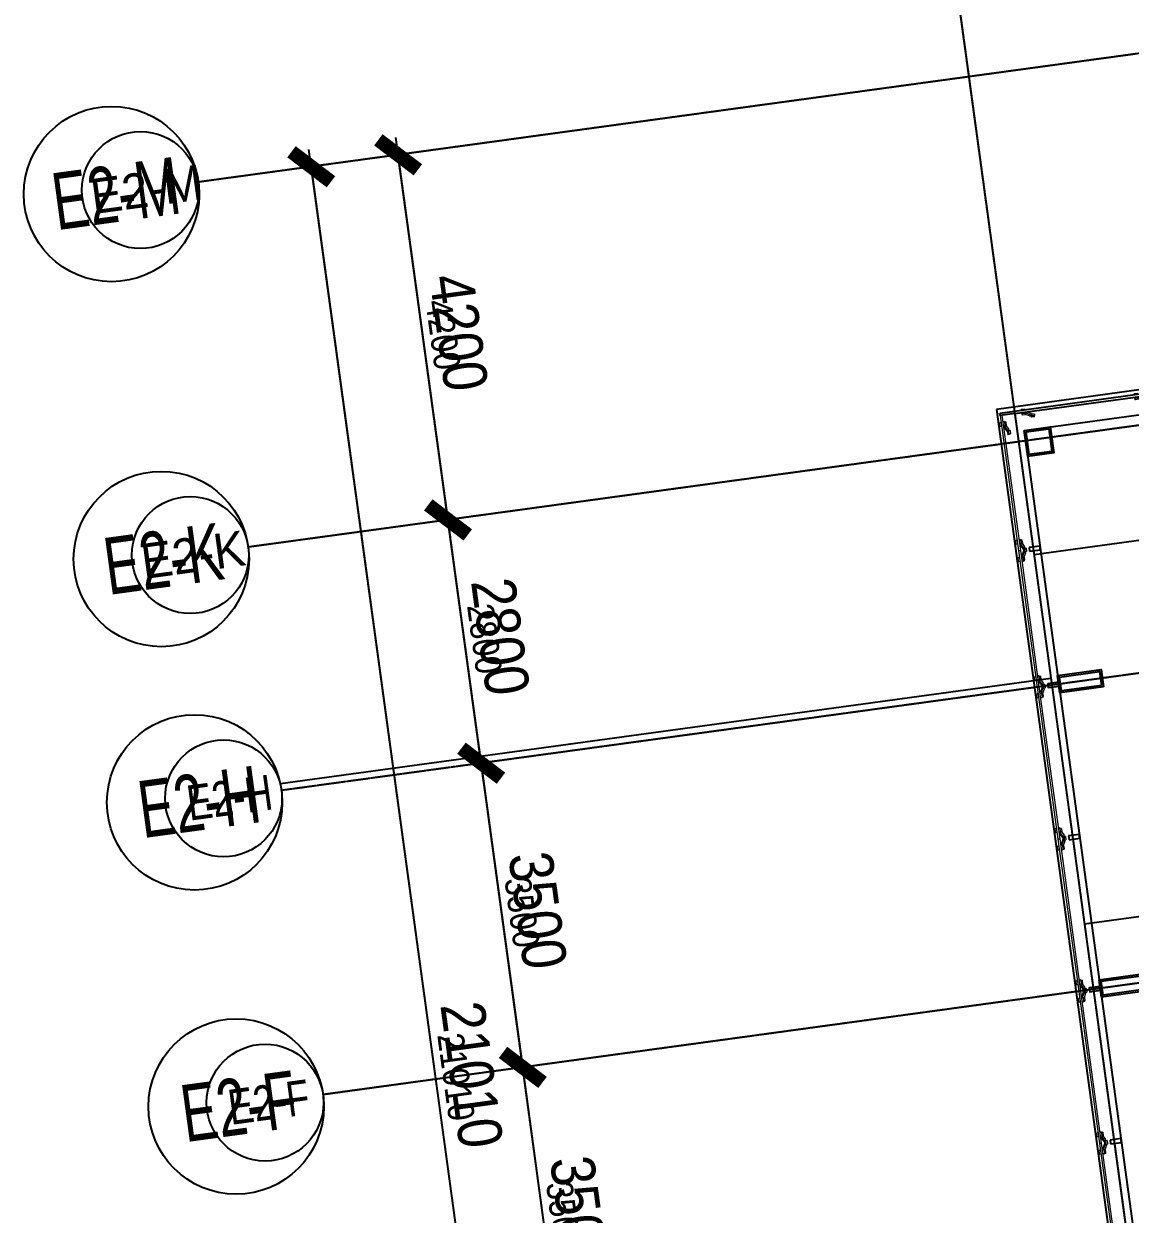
# Model space of a CAD drawing. Header units: millimetres. Extents: x 11669738 to 11859441, y -6222081 to -6069093.
# Drawn here: x 11669738 to 11682359, y -6103926 to -6090354 of the extents above; entities that cross this region are included whole.
import ezdxf
from ezdxf.enums import TextEntityAlignment as Align

# ---------------------------------------------------------------- set-up
doc = ezdxf.new("R2010")
doc.units = ezdxf.units.MM
doc.linetypes.add('E-RG-1F$0$$0$DOTE', pattern=[2.42, 2, -0.2, 0.02, -0.2])
for name, color, linetype in [('A—文字索引', 40, 'Continuous'), ('A—轴线、尺寸', 1, 'Continuous'), ('A—门窗', 135, 'Continuous'), ('轴线100', 1, 'Continuous')]:
    doc.layers.add(name, color=color, linetype=linetype)
doc.layers.add('E2-RI-4F$0$A-GLAZ', color=6, linetype='Continuous', lineweight=5)
doc.styles.add('ARIAL', font='SIMYOU.TTF', dxfattribs={"width": 0.9})
doc.dimstyles.new('200', dxfattribs={"dimscale": 200, "dimtxt": 2.5, "dimasz": 2, "dimexe": 1, "dimexo": 1, "dimgap": 0.8, "dimtad": 1, "dimdec": 0, "dimdsep": 46, "dimtxsty": 'ARIAL', "dimblk1": 'ARCHTICK', "dimblk2": 'ARCHTICK', "dimsah": 1, "dimcen": -0.9, "dimdle": 1, "dimclrd": 256, "dimclre": 256, "dimclrt": 40, "dimaunit": 1, "dimadec": 0, "dimazin": 0, "dimtfac": 0.35, "dimtdec": 0, "dimtix": 1, "dimtmove": 2, "dimatfit": 3, "dimldrblk": 'ARCHTICK', "dimfxl": 0, "dimtvp": 0.8, "dimtolj": 1, "dimtzin": 0, "dimarcsym": 0})
doc.dimstyles.new('副本 100', dxfattribs={"dimscale": 100, "dimtxt": 2.5, "dimasz": 2, "dimexe": 1, "dimexo": 1, "dimgap": 0.8, "dimtad": 1, "dimdec": 0, "dimdsep": 46, "dimtxsty": 'ARIAL', "dimblk1": 'ARCHTICK', "dimblk2": 'ARCHTICK', "dimsah": 1, "dimcen": -0.9, "dimdle": 1, "dimclrd": 256, "dimclre": 256, "dimclrt": 40, "dimaunit": 1, "dimadec": 0, "dimazin": 0, "dimtfac": 0.35, "dimtdec": 0, "dimtix": 1, "dimtmove": 2, "dimatfit": 3, "dimldrblk": 'ARCHTICK', "dimfxl": 0, "dimtvp": 0.8, "dimtolj": 1, "dimtzin": 0, "dimarcsym": 0})

# ---------------------------------------------------------------- blocks, each defined once
blk = doc.blocks.new('E2-RI-4F$0$SPIDER_PANEL_-_RIGHT-10870')
at = {"layer": 'A—门窗'}
for p, q in [((750, 25), (-750, 25)), ((-750, 25), (-750, 0)), ((-750, 0), (750, 0)), ((750, 0), (750, 25))]:
    blk.add_line(p, q, dxfattribs=at)
at = {"layer": 'E2-RI-4F$0$A-GLAZ', "color": 8}
for p, q in [((-675, 0), (-675, -15)), ((-670, 40), (-670, 25)), ((-670, 40), (-664, 40)), ((-670, 0), (-670, -30)), ((-664, 40), (-630, 40)), ((-630, 25), (-630, 40)), ((-630, -30), (-630, 0)), ((-550, -35), (-615, 0)), ((625, 0), (625, -15)), ((630, 40), (630, 25)), ((630, 40), (636, 40)), ((630, 0), (630, -30)), ((636, 40), (670, 40)), ((670, 25), (670, 40)), ((670, -30), (670, 0)), ((750, -35), (685, 0)), ((815, 0), (750, -35)), ((830, 40), (830, 25)), ((830, 40), (864, 40)), ((830, 0), (830, -30)), ((864, 40), (870, 40)), ((870, 25), (870, 40)), ((870, -30), (870, 0)), ((875, -15), (875, 0)), ((-668, -15), (-675, -15)), ((-664, -30), (-670, -30)), ((-632, -15), (-668, -15)), ((-630, -30), (-664, -30)), ((-632, -15), (-615, -15)), ((-585, -50), (-630, -26)), ((-615, -15), (-550, -50)), ((-585, -50), (-568, -50)), ((-585, -50), (-550, -50)), ((-570, -50), (-570, -65)), ((-570, -50), (-570, -65)), ((-536, -65), (-570, -65)), ((-564, -65), (-570, -65)), ((-530, -65), (-564, -65)), ((-532, -35), (-550, -35)), ((-550, -50), (-532, -50)), ((-530, -65), (-536, -65)), ((-532, -35), (-525, -35)), ((-532, -35), (-525, -35)), ((-525, -50), (-532, -50)), ((-525, -50), (-532, -50)), ((-530, -65), (-530, -50)), ((-530, -65), (-530, -50)), ((-525, -50), (-525, -35)), ((-525, -50), (-525, -35)), ((632, -15), (625, -15)), ((636, -30), (630, -30)), ((668, -15), (632, -15)), ((670, -30), (636, -30)), ((668, -15), (685, -15)), ((715, -50), (670, -26)), ((685, -15), (750, -50)), ((715, -50), (732, -50)), ((715, -50), (750, -50)), ((725, -46), (725, -50)), ((725, -46), (725, -50)), ((730, -50), (730, -65)), ((730, -50), (730, -65)), ((730, -50), (730, -65)), ((730, -50), (730, -65)), ((736, -65), (730, -65)), ((764, -65), (730, -65)), ((764, -65), (730, -65)), ((736, -65), (730, -65)), ((732, -50), (750, -50)), ((770, -65), (736, -65)), ((770, -65), (736, -65)), ((750, -50), (815, -15)), ((750, -50), (785, -50)), ((750, -50), (768, -50)), ((770, -65), (764, -65)), ((770, -65), (764, -65)), ((768, -50), (785, -50)), ((770, -65), (770, -50)), ((770, -65), (770, -50)), ((770, -65), (770, -50)), ((770, -65), (770, -50)), ((775, -50), (775, -46)), ((775, -50), (775, -46)), ((830, -26), (785, -50)), ((815, -15), (832, -15)), ((864, -30), (830, -30)), ((868, -15), (832, -15)), ((870, -30), (864, -30)), ((875, -15), (868, -15))]:
    blk.add_line(p, q, dxfattribs=at)
blk = doc.blocks.new('E2-RI-4F$0$Spider Panel - Right-10871024-E2 号楼三层平面图 3RD FLOOR PLAN')
at = {"layer": 'A—门窗', "lineweight": 13}
for p, q in [((778, 0), (-778, 0)), ((-778, 0), (-778, -25)), ((-778, -25), (778, -25)), ((778, -25), (778, 0))]:
    blk.add_line(p, q, dxfattribs=at)
at = {"layer": 'E2-RI-4F$0$A-GLAZ', "color": 8}
for p, q in [((-703, 15), (-703, 0)), ((-703, 15), (-696, 15)), ((-698, 30), (-698, 0)), ((-698, 30), (-693, 30)), ((-696, 15), (-661, 15)), ((-693, 30), (-658, 30)), ((-643, 15), (-661, 15)), ((-658, 26), (-614, 50)), ((-658, 0), (-658, 30)), ((-578, 50), (-643, 15)), ((-643, 0), (-578, 35)), ((-596, 50), (-614, 50)), ((-578, 50), (-614, 50)), ((-598, 65), (-598, 50)), ((-598, 65), (-564, 65)), ((-598, 65), (-598, 50)), ((-598, 65), (-593, 65)), ((-593, 65), (-558, 65)), ((-561, 50), (-578, 50)), ((-578, 35), (-561, 35)), ((-564, 65), (-558, 65)), ((-561, 50), (-553, 50)), ((-561, 50), (-553, 50)), ((-553, 35), (-561, 35)), ((-553, 35), (-561, 35)), ((-558, 50), (-558, 65)), ((-558, 50), (-558, 65)), ((-553, 35), (-553, 50)), ((-553, 35), (-553, 50)), ((653, 15), (653, 0)), ((653, 15), (661, 15)), ((658, 30), (658, 0)), ((658, 30), (664, 30)), ((661, 15), (696, 15)), ((664, 30), (698, 30)), ((714, 15), (696, 15)), ((698, 26), (743, 50)), ((698, 0), (698, 30)), ((778, 50), (714, 15)), ((714, 0), (778, 35)), ((761, 50), (743, 50)), ((778, 50), (743, 50)), ((753, 50), (753, 46)), ((753, 50), (753, 46)), ((758, 65), (758, 50)), ((758, 65), (764, 65)), ((758, 65), (758, 50)), ((758, 65), (793, 65)), ((758, 65), (758, 50)), ((758, 65), (793, 65)), ((758, 65), (758, 50)), ((758, 65), (764, 65)), ((778, 50), (761, 50)), ((764, 65), (798, 65)), ((764, 65), (798, 65)), ((843, 15), (778, 50)), ((814, 50), (778, 50)), ((796, 50), (778, 50)), ((778, 35), (843, 0)), ((793, 65), (798, 65)), ((793, 65), (798, 65)), ((814, 50), (796, 50)), ((798, 50), (798, 65)), ((798, 50), (798, 65)), ((798, 50), (798, 65)), ((798, 50), (798, 65)), ((803, 46), (803, 50)), ((803, 46), (803, 50)), ((814, 50), (858, 26)), ((861, 15), (843, 15)), ((858, 30), (858, 0)), ((858, 30), (893, 30)), ((861, 15), (896, 15)), ((893, 30), (898, 30)), ((896, 15), (903, 15)), ((898, 0), (898, 30)), ((903, 0), (903, 15)), ((-698, -25), (-698, -40)), ((-693, -40), (-698, -40)), ((-658, -40), (-693, -40)), ((-658, -40), (-658, -25)), ((658, -25), (658, -40)), ((664, -40), (658, -40)), ((698, -40), (664, -40)), ((698, -40), (698, -25)), ((858, -25), (858, -40)), ((893, -40), (858, -40)), ((898, -40), (893, -40)), ((898, -40), (898, -25))]:
    blk.add_line(p, q, dxfattribs=at)
blk = doc.blocks.new('E2-RI-4F$0$Spider Panel - Spider Panel-10871030-E2 号楼三层平面图 3RD FLOOR PLAN')
at = {"layer": 'A—门窗', "lineweight": 13}
for p, q in [((784, 0), (-784, 0)), ((-784, 0), (-784, -25)), ((-784, -25), (784, -25)), ((784, -25), (784, 0))]:
    blk.add_line(p, q, dxfattribs=at)
at = {"layer": 'E2-RI-4F$0$A-GLAZ', "color": 8}
for p, q in [((-909, 15), (-909, 0)), ((-909, 15), (-902, 15)), ((-904, 30), (-904, 0)), ((-904, 30), (-898, 30)), ((-902, 15), (-866, 15)), ((-898, 30), (-864, 30)), ((-849, 15), (-866, 15)), ((-864, 26), (-819, 50)), ((-864, 0), (-864, 30)), ((-784, 50), (-849, 15)), ((-849, 0), (-784, 35)), ((-802, 50), (-819, 50)), ((-784, 50), (-819, 50)), ((-809, 50), (-809, 46)), ((-809, 50), (-809, 46)), ((-804, 65), (-804, 50)), ((-804, 65), (-798, 65)), ((-804, 65), (-804, 50)), ((-804, 65), (-770, 65)), ((-804, 65), (-804, 50)), ((-804, 65), (-770, 65)), ((-804, 65), (-804, 50)), ((-804, 65), (-798, 65)), ((-784, 50), (-802, 50)), ((-798, 65), (-764, 65)), ((-798, 65), (-764, 65)), ((-719, 15), (-784, 50)), ((-749, 50), (-784, 50)), ((-766, 50), (-784, 50)), ((-784, 35), (-719, 0)), ((-770, 65), (-764, 65)), ((-770, 65), (-764, 65)), ((-749, 50), (-766, 50)), ((-764, 50), (-764, 65)), ((-764, 50), (-764, 65)), ((-764, 50), (-764, 65)), ((-764, 50), (-764, 65)), ((-759, 46), (-759, 50)), ((-759, 46), (-759, 50)), ((-749, 50), (-704, 26)), ((-702, 15), (-719, 15)), ((-704, 30), (-704, 0)), ((-704, 30), (-670, 30)), ((-702, 15), (-666, 15)), ((-670, 30), (-664, 30)), ((-666, 15), (-659, 15)), ((-664, 0), (-664, 30)), ((-659, 0), (-659, 15)), ((659, 15), (659, 0)), ((659, 15), (666, 15)), ((664, 30), (664, 0)), ((664, 30), (670, 30)), ((666, 15), (702, 15)), ((670, 30), (704, 30)), ((719, 15), (702, 15)), ((704, 26), (749, 50)), ((704, 0), (704, 30)), ((784, 50), (719, 15)), ((719, 0), (784, 35)), ((766, 50), (749, 50)), ((784, 50), (749, 50)), ((759, 50), (759, 46)), ((759, 50), (759, 46)), ((764, 65), (764, 50)), ((764, 65), (770, 65)), ((764, 65), (764, 50)), ((764, 65), (798, 65)), ((764, 65), (764, 50)), ((764, 65), (798, 65)), ((764, 65), (764, 50)), ((764, 65), (770, 65)), ((784, 50), (766, 50)), ((770, 65), (804, 65)), ((770, 65), (804, 65)), ((849, 15), (784, 50)), ((819, 50), (784, 50)), ((802, 50), (784, 50)), ((784, 35), (849, 0)), ((798, 65), (804, 65)), ((798, 65), (804, 65)), ((819, 50), (802, 50)), ((804, 50), (804, 65)), ((804, 50), (804, 65)), ((804, 50), (804, 65)), ((804, 50), (804, 65)), ((809, 46), (809, 50)), ((809, 46), (809, 50)), ((819, 50), (864, 26)), ((866, 15), (849, 15)), ((864, 30), (864, 0)), ((864, 30), (898, 30)), ((866, 15), (902, 15)), ((898, 30), (904, 30)), ((902, 15), (909, 15)), ((904, 0), (904, 30)), ((909, 0), (909, 15)), ((-904, -25), (-904, -40)), ((-898, -40), (-904, -40)), ((-864, -40), (-898, -40)), ((-864, -40), (-864, -25)), ((-704, -25), (-704, -40)), ((-670, -40), (-704, -40)), ((-664, -40), (-670, -40)), ((-664, -40), (-664, -25)), ((664, -25), (664, -40)), ((670, -40), (664, -40)), ((704, -40), (670, -40)), ((704, -40), (704, -25)), ((864, -25), (864, -40)), ((898, -40), (864, -40)), ((904, -40), (898, -40)), ((904, -40), (904, -25))]:
    blk.add_line(p, q, dxfattribs=at)
blk = doc.blocks.new('E2-RI-4F$0$Spider Panel - Spider Panel-10871031-E2 号楼三层平面图 3RD FLOOR PLAN')
at = {"layer": 'A—门窗', "lineweight": 13}
for p, q in [((875, 0), (-875, 0)), ((-875, 0), (-875, -25)), ((-875, -25), (875, -25)), ((875, -25), (875, 0))]:
    blk.add_line(p, q, dxfattribs=at)
at = {"layer": 'E2-RI-4F$0$A-GLAZ', "color": 8}
for p, q in [((-1000, 15), (-1000, 0)), ((-1000, 15), (-993, 15)), ((-995, 30), (-995, 0)), ((-995, 30), (-989, 30)), ((-993, 15), (-957, 15)), ((-989, 30), (-955, 30)), ((-940, 15), (-957, 15)), ((-955, 26), (-910, 50)), ((-955, 0), (-955, 30)), ((-875, 50), (-940, 15)), ((-940, 0), (-875, 35)), ((-893, 50), (-910, 50)), ((-875, 50), (-910, 50)), ((-900, 50), (-900, 46)), ((-900, 50), (-900, 46)), ((-895, 65), (-895, 50)), ((-895, 65), (-889, 65)), ((-895, 65), (-895, 50)), ((-895, 65), (-861, 65)), ((-895, 65), (-895, 50)), ((-895, 65), (-861, 65)), ((-895, 65), (-895, 50)), ((-895, 65), (-889, 65)), ((-875, 50), (-893, 50)), ((-889, 65), (-855, 65)), ((-889, 65), (-855, 65)), ((-810, 15), (-875, 50)), ((-840, 50), (-875, 50)), ((-857, 50), (-875, 50)), ((-875, 35), (-810, 0)), ((-861, 65), (-855, 65)), ((-861, 65), (-855, 65)), ((-840, 50), (-857, 50)), ((-855, 50), (-855, 65)), ((-855, 50), (-855, 65)), ((-855, 50), (-855, 65)), ((-855, 50), (-855, 65)), ((-850, 46), (-850, 50)), ((-850, 46), (-850, 50)), ((-840, 50), (-795, 26)), ((-793, 15), (-810, 15)), ((-795, 30), (-795, 0)), ((-795, 30), (-761, 30)), ((-793, 15), (-757, 15)), ((-761, 30), (-755, 30)), ((-757, 15), (-750, 15)), ((-755, 0), (-755, 30)), ((-750, 0), (-750, 15)), ((750, 15), (750, 0)), ((750, 15), (757, 15)), ((755, 30), (755, 0)), ((755, 30), (761, 30)), ((757, 15), (787, 15)), ((761, 30), (795, 30)), ((787, 15), (793, 15)), ((810, 15), (793, 15)), ((795, 26), (840, 50)), ((795, 0), (795, 30)), ((875, 50), (810, 15)), ((810, 0), (875, 35)), ((857, 50), (840, 50)), ((875, 50), (840, 50)), ((850, 50), (850, 46)), ((850, 50), (850, 46)), ((855, 65), (855, 50)), ((855, 65), (861, 65)), ((855, 65), (855, 50)), ((855, 65), (889, 65)), ((855, 65), (855, 50)), ((855, 65), (889, 65)), ((855, 65), (855, 50)), ((855, 65), (861, 65)), ((875, 50), (857, 50)), ((861, 65), (895, 65)), ((861, 65), (895, 65)), ((940, 15), (875, 50)), ((910, 50), (875, 50)), ((893, 50), (875, 50)), ((875, 35), (940, 0)), ((889, 65), (895, 65)), ((889, 65), (895, 65)), ((910, 50), (893, 50)), ((895, 50), (895, 65)), ((895, 50), (895, 65)), ((895, 50), (895, 65)), ((895, 50), (895, 65)), ((900, 46), (900, 50)), ((900, 46), (900, 50)), ((910, 50), (955, 26)), ((957, 15), (940, 15)), ((955, 30), (955, 0)), ((955, 30), (989, 30)), ((957, 15), (993, 15)), ((989, 30), (995, 30)), ((993, 15), (1000, 15)), ((995, 0), (995, 30)), ((1000, 0), (1000, 15)), ((-995, -25), (-995, -40)), ((-989, -40), (-995, -40)), ((-955, -40), (-989, -40)), ((-955, -40), (-955, -25)), ((-795, -25), (-795, -40)), ((-761, -40), (-795, -40)), ((-755, -40), (-761, -40)), ((-755, -40), (-755, -25)), ((755, -25), (755, -40)), ((761, -40), (755, -40)), ((795, -40), (761, -40)), ((795, -40), (795, -25)), ((955, -25), (955, -40)), ((989, -40), (955, -40)), ((995, -40), (989, -40)), ((995, -40), (995, -25))]:
    blk.add_line(p, q, dxfattribs=at)
blk = doc.blocks.new('E2-RI-4F$0$Spider Panel - Spider Panel-V33-E2 号楼三层平面图 3RD FLOOR PLAN')
at = {"layer": 'A—门窗', "lineweight": 13}
for p, q in [((875, 0), (-875, 0)), ((-875, 0), (-875, -25)), ((-875, -25), (875, -25)), ((875, -25), (875, 0))]:
    blk.add_line(p, q, dxfattribs=at)
at = {"layer": 'E2-RI-4F$0$A-GLAZ', "color": 8}
for p, q in [((-1000, 15), (-1000, 0)), ((-1000, 15), (-993, 15)), ((-995, 30), (-995, 0)), ((-995, 30), (-989, 30)), ((-993, 15), (-963, 15)), ((-989, 30), (-955, 30)), ((-963, 15), (-957, 15)), ((-940, 15), (-957, 15)), ((-955, 26), (-910, 50)), ((-955, 0), (-955, 30)), ((-875, 50), (-940, 15)), ((-940, 0), (-875, 35)), ((-893, 50), (-910, 50)), ((-875, 50), (-910, 50)), ((-900, 50), (-900, 46)), ((-900, 50), (-900, 46)), ((-895, 65), (-895, 50)), ((-895, 65), (-889, 65)), ((-895, 65), (-895, 50)), ((-895, 65), (-861, 65)), ((-895, 65), (-895, 50)), ((-895, 65), (-861, 65)), ((-895, 65), (-895, 50)), ((-895, 65), (-889, 65)), ((-875, 50), (-893, 50)), ((-889, 65), (-855, 65)), ((-889, 65), (-855, 65)), ((-810, 15), (-875, 50)), ((-840, 50), (-875, 50)), ((-857, 50), (-875, 50)), ((-875, 35), (-810, 0)), ((-861, 65), (-855, 65)), ((-861, 65), (-855, 65)), ((-840, 50), (-857, 50)), ((-855, 50), (-855, 65)), ((-855, 50), (-855, 65)), ((-855, 50), (-855, 65)), ((-855, 50), (-855, 65)), ((-850, 46), (-850, 50)), ((-850, 46), (-850, 50)), ((-840, 50), (-795, 26)), ((-793, 15), (-810, 15)), ((-795, 30), (-795, 0)), ((-795, 30), (-761, 30)), ((-793, 15), (-757, 15)), ((-761, 30), (-755, 30)), ((-757, 15), (-750, 15)), ((-755, 0), (-755, 30)), ((-750, 0), (-750, 15)), ((750, 15), (750, 0)), ((750, 15), (757, 15)), ((755, 30), (755, 0)), ((755, 30), (761, 30)), ((757, 15), (793, 15)), ((761, 30), (795, 30)), ((810, 15), (793, 15)), ((795, 26), (840, 50)), ((795, 0), (795, 30)), ((875, 50), (810, 15)), ((810, 0), (875, 35)), ((857, 50), (840, 50)), ((875, 50), (840, 50)), ((850, 50), (850, 46)), ((850, 50), (850, 46)), ((855, 65), (855, 50)), ((855, 65), (861, 65)), ((855, 65), (855, 50)), ((855, 65), (889, 65)), ((855, 65), (855, 50)), ((855, 65), (889, 65)), ((855, 65), (855, 50)), ((855, 65), (861, 65)), ((875, 50), (857, 50)), ((861, 65), (895, 65)), ((861, 65), (895, 65)), ((940, 15), (875, 50)), ((893, 50), (875, 50)), ((893, 50), (875, 50)), ((875, 35), (940, 0)), ((889, 65), (895, 65)), ((889, 65), (895, 65)), ((910, 50), (893, 50)), ((910, 50), (893, 50)), ((895, 50), (895, 65)), ((895, 50), (895, 65)), ((895, 50), (895, 65)), ((895, 50), (895, 65)), ((900, 46), (900, 50)), ((900, 46), (900, 50)), ((910, 50), (955, 26)), ((957, 15), (940, 15)), ((955, 30), (955, 0)), ((955, 30), (989, 30)), ((957, 15), (993, 15)), ((989, 30), (995, 30)), ((993, 15), (1000, 15)), ((995, 0), (995, 30)), ((1000, 0), (1000, 15)), ((-995, -25), (-995, -40)), ((-989, -40), (-995, -40)), ((-955, -40), (-989, -40)), ((-955, -40), (-955, -25)), ((-795, -25), (-795, -40)), ((-761, -40), (-795, -40)), ((-755, -40), (-761, -40)), ((-755, -40), (-755, -25)), ((755, -25), (755, -40)), ((761, -40), (755, -40)), ((795, -40), (761, -40)), ((795, -40), (795, -25)), ((955, -25), (955, -40)), ((989, -40), (955, -40)), ((995, -40), (989, -40)), ((995, -40), (995, -25))]:
    blk.add_line(p, q, dxfattribs=at)
blk = doc.blocks.new('E2-RI-4F$0$Spider Panel - Spider Panel-V34-E2 号楼三层平面图 3RD FLOOR PLAN')
at = {"layer": 'A—门窗', "lineweight": 13}
for p, q in [((875, 0), (-875, 0)), ((-875, 0), (-875, -25)), ((-875, -25), (875, -25)), ((875, -25), (875, 0))]:
    blk.add_line(p, q, dxfattribs=at)
at = {"layer": 'E2-RI-4F$0$A-GLAZ', "color": 8}
for p, q in [((-1000, 15), (-1000, 0)), ((-1000, 15), (-993, 15)), ((-995, 30), (-995, 0)), ((-995, 30), (-989, 30)), ((-993, 15), (-957, 15)), ((-989, 30), (-955, 30)), ((-940, 15), (-957, 15)), ((-955, 26), (-910, 50)), ((-955, 0), (-955, 30)), ((-875, 50), (-940, 15)), ((-940, 0), (-875, 35)), ((-893, 50), (-910, 50)), ((-875, 50), (-910, 50)), ((-900, 50), (-900, 46)), ((-900, 50), (-900, 46)), ((-895, 65), (-895, 50)), ((-895, 65), (-889, 65)), ((-895, 65), (-895, 50)), ((-895, 65), (-861, 65)), ((-895, 65), (-895, 50)), ((-895, 65), (-861, 65)), ((-895, 65), (-895, 50)), ((-895, 65), (-889, 65)), ((-875, 50), (-893, 50)), ((-889, 65), (-855, 65)), ((-889, 65), (-855, 65)), ((-810, 15), (-875, 50)), ((-857, 50), (-875, 50)), ((-857, 50), (-875, 50)), ((-875, 35), (-810, 0)), ((-861, 65), (-855, 65)), ((-861, 65), (-855, 65)), ((-840, 50), (-857, 50)), ((-840, 50), (-857, 50)), ((-855, 50), (-855, 65)), ((-855, 50), (-855, 65)), ((-855, 50), (-855, 65)), ((-855, 50), (-855, 65)), ((-850, 46), (-850, 50)), ((-850, 46), (-850, 50)), ((-840, 50), (-795, 26)), ((-793, 15), (-810, 15)), ((-795, 30), (-795, 0)), ((-795, 30), (-761, 30)), ((-793, 15), (-757, 15)), ((-761, 30), (-755, 30)), ((-757, 15), (-750, 15)), ((-755, 0), (-755, 30)), ((-750, 0), (-750, 15)), ((750, 15), (750, 0)), ((750, 15), (757, 15)), ((755, 30), (755, 0)), ((755, 30), (761, 30)), ((757, 15), (793, 15)), ((761, 30), (795, 30)), ((810, 15), (793, 15)), ((795, 26), (840, 50)), ((795, 0), (795, 30)), ((875, 50), (810, 15)), ((810, 0), (875, 35)), ((857, 50), (840, 50)), ((875, 50), (840, 50)), ((850, 50), (850, 46)), ((850, 50), (850, 46)), ((855, 65), (855, 50)), ((855, 65), (861, 65)), ((855, 65), (855, 50)), ((855, 65), (889, 65)), ((855, 65), (855, 50)), ((855, 65), (889, 65)), ((855, 65), (855, 50)), ((855, 65), (861, 65)), ((875, 50), (857, 50)), ((861, 65), (895, 65)), ((861, 65), (895, 65)), ((940, 15), (875, 50)), ((910, 50), (875, 50)), ((893, 50), (875, 50)), ((875, 35), (940, 0)), ((889, 65), (895, 65)), ((889, 65), (895, 65)), ((910, 50), (893, 50)), ((895, 50), (895, 65)), ((895, 50), (895, 65)), ((895, 50), (895, 65)), ((895, 50), (895, 65)), ((900, 46), (900, 50)), ((900, 46), (900, 50)), ((910, 50), (955, 26)), ((957, 15), (940, 15)), ((955, 30), (955, 0)), ((955, 30), (989, 30)), ((957, 15), (993, 15)), ((989, 30), (995, 30)), ((993, 15), (1000, 15)), ((995, 0), (995, 30)), ((1000, 0), (1000, 15)), ((-995, -25), (-995, -40)), ((-989, -40), (-995, -40)), ((-955, -40), (-989, -40)), ((-955, -40), (-955, -25)), ((-795, -25), (-795, -40)), ((-761, -40), (-795, -40)), ((-755, -40), (-761, -40)), ((-755, -40), (-755, -25)), ((755, -25), (755, -40)), ((761, -40), (755, -40)), ((795, -40), (761, -40)), ((795, -40), (795, -25)), ((955, -25), (955, -40)), ((989, -40), (955, -40)), ((995, -40), (989, -40)), ((995, -40), (995, -25))]:
    blk.add_line(p, q, dxfattribs=at)
blk = doc.blocks.new('E2-RI-4F$0$Spider Panel - Spider Panel-V35-E2 号楼三层平面图 3RD FLOOR PLAN')
at = {"layer": 'A—门窗', "lineweight": 13}
for p, q in [((875, 0), (-875, 0)), ((-875, 0), (-875, -25)), ((-875, -25), (875, -25)), ((875, -25), (875, 0))]:
    blk.add_line(p, q, dxfattribs=at)
at = {"layer": 'E2-RI-4F$0$A-GLAZ', "color": 8}
for p, q in [((-1000, 15), (-1000, 0)), ((-1000, 15), (-993, 15)), ((-995, 30), (-995, 0)), ((-995, 30), (-989, 30)), ((-993, 15), (-957, 15)), ((-989, 30), (-955, 30)), ((-940, 15), (-957, 15)), ((-955, 26), (-910, 50)), ((-955, 0), (-955, 30)), ((-875, 50), (-940, 15)), ((-940, 0), (-875, 35)), ((-893, 50), (-910, 50)), ((-875, 50), (-910, 50)), ((-900, 50), (-900, 46)), ((-900, 50), (-900, 46)), ((-895, 65), (-895, 50)), ((-895, 65), (-889, 65)), ((-895, 65), (-895, 50)), ((-895, 65), (-861, 65)), ((-895, 65), (-895, 50)), ((-895, 65), (-861, 65)), ((-895, 65), (-895, 50)), ((-895, 65), (-889, 65)), ((-875, 50), (-893, 50)), ((-889, 65), (-855, 65)), ((-889, 65), (-855, 65)), ((-810, 15), (-875, 50)), ((-840, 50), (-875, 50)), ((-857, 50), (-875, 50)), ((-875, 35), (-810, 0)), ((-861, 65), (-855, 65)), ((-861, 65), (-855, 65)), ((-840, 50), (-857, 50)), ((-855, 50), (-855, 65)), ((-855, 50), (-855, 65)), ((-855, 50), (-855, 65)), ((-855, 50), (-855, 65)), ((-850, 46), (-850, 50)), ((-850, 46), (-850, 50)), ((-840, 50), (-795, 26)), ((-793, 15), (-810, 15)), ((-795, 30), (-795, 0)), ((-795, 30), (-761, 30)), ((-793, 15), (-757, 15)), ((-761, 30), (-755, 30)), ((-757, 15), (-750, 15)), ((-755, 0), (-755, 30)), ((-750, 0), (-750, 15)), ((750, 15), (750, 0)), ((750, 15), (757, 15)), ((755, 30), (755, 0)), ((755, 30), (761, 30)), ((757, 15), (793, 15)), ((761, 30), (795, 30)), ((810, 15), (793, 15)), ((795, 26), (840, 50)), ((795, 0), (795, 30)), ((875, 50), (810, 15)), ((810, 0), (875, 35)), ((857, 50), (840, 50)), ((875, 50), (840, 50)), ((850, 50), (850, 46)), ((850, 50), (850, 46)), ((855, 65), (855, 50)), ((855, 65), (861, 65)), ((855, 65), (855, 50)), ((855, 65), (889, 65)), ((855, 65), (855, 50)), ((855, 65), (889, 65)), ((855, 65), (855, 50)), ((855, 65), (861, 65)), ((875, 50), (857, 50)), ((861, 65), (895, 65)), ((861, 65), (895, 65)), ((940, 15), (875, 50)), ((910, 50), (875, 50)), ((893, 50), (875, 50)), ((875, 35), (940, 0)), ((889, 65), (895, 65)), ((889, 65), (895, 65)), ((910, 50), (893, 50)), ((895, 50), (895, 65)), ((895, 50), (895, 65)), ((895, 50), (895, 65)), ((895, 50), (895, 65)), ((900, 46), (900, 50)), ((900, 46), (900, 50)), ((910, 50), (955, 26)), ((957, 15), (940, 15)), ((955, 30), (955, 0)), ((955, 30), (989, 30)), ((957, 15), (993, 15)), ((989, 30), (995, 30)), ((993, 15), (1000, 15)), ((995, 0), (995, 30)), ((1000, 0), (1000, 15)), ((-995, -25), (-995, -40)), ((-989, -40), (-995, -40)), ((-955, -40), (-989, -40)), ((-955, -40), (-955, -25)), ((-795, -25), (-795, -40)), ((-761, -40), (-795, -40)), ((-755, -40), (-761, -40)), ((-755, -40), (-755, -25)), ((755, -25), (755, -40)), ((761, -40), (755, -40)), ((795, -40), (761, -40)), ((795, -40), (795, -25)), ((955, -25), (955, -40)), ((989, -40), (955, -40)), ((995, -40), (989, -40)), ((995, -40), (995, -25))]:
    blk.add_line(p, q, dxfattribs=at)
blk = doc.blocks.new('_ArchTick')
at = {"color": 0, "linetype": 'ByBlock', "const_width": 0.4}
blk.add_lwpolyline([(-0.5, -0.5), (0.5, 0.5)], dxfattribs=at)
blk = doc.blocks.new('*D205')
at = {"layer": 'A—轴线、尺寸', "linetype": 'ByBlock', "lineweight": -2}
for p, q in [((11681873, -6101371), (11675232, -6102279)), ((11675931, -6105917), (11675403, -6102053)), ((11682347, -6104839), (11675706, -6105746))]:
    blk.add_line(p, q, dxfattribs=at)
at = {"layer": 'Defpoints', "color": 0, "linetype": 'ByBlock'}
for p in [(11682071, -6101344), (11675430, -6102252), (11682545, -6104812)]:
    blk.add_point(p, dxfattribs=at)
at = {"layer": 'A—轴线、尺寸', "linetype": 'ByBlock', "lineweight": -2, "yscale": 400, "zscale": 400}
for p, xscale, rotation in [((11675430, -6102252), 399.9999999999999, 97.78333952134913), ((11675904, -6105719), 400, 277.7833395213491)]:
    blk.add_blockref('_ArchTick', p, dxfattribs=dict(at, xscale=xscale, rotation=rotation))
at = {"layer": 'A—轴线、尺寸', "color": 40, "linetype": 'ByBlock', "insert": (11676073, -6103930), "char_height": 500, "attachment_point": 5, "rotation": 277.7833, "style": 'ARIAL'}
blk.add_mtext('\\A1;3500', dxfattribs=at)
blk = doc.blocks.new('*D206')
at = {"layer": 'A—轴线、尺寸', "linetype": 'ByBlock', "lineweight": -2}
for p, q in [((11681399, -6097903), (11674758, -6098811)), ((11675457, -6102450), (11674929, -6098586)), ((11681873, -6101371), (11675232, -6102279))]:
    blk.add_line(p, q, dxfattribs=at)
at = {"layer": 'Defpoints', "color": 0, "linetype": 'ByBlock'}
for p in [(11681597, -6097876), (11674956, -6098784), (11682071, -6101344)]:
    blk.add_point(p, dxfattribs=at)
at = {"layer": 'A—轴线、尺寸', "linetype": 'ByBlock', "lineweight": -2, "yscale": 400, "zscale": 400}
for p, xscale, rotation in [((11674956, -6098784), 399.9999999999999, 97.78333952134913), ((11675430, -6102252), 400, 277.7833395213491)]:
    blk.add_blockref('_ArchTick', p, dxfattribs=dict(at, xscale=xscale, rotation=rotation))
at = {"layer": 'A—轴线、尺寸', "color": 40, "linetype": 'ByBlock', "insert": (11675599, -6100462), "char_height": 500, "attachment_point": 5, "rotation": 277.7833, "style": 'ARIAL'}
blk.add_mtext('\\A1;3500', dxfattribs=at)
blk = doc.blocks.new('*D207')
at = {"layer": 'A—轴线、尺寸', "linetype": 'ByBlock', "lineweight": -2}
for p, q in [((11681020, -6095129), (11674379, -6096037)), ((11674983, -6098982), (11674550, -6095811)), ((11681399, -6097903), (11674758, -6098811))]:
    blk.add_line(p, q, dxfattribs=at)
at = {"layer": 'Defpoints', "color": 0, "linetype": 'ByBlock'}
for p in [(11681218, -6095102), (11674577, -6096010), (11681597, -6097876)]:
    blk.add_point(p, dxfattribs=at)
at = {"layer": 'A—轴线、尺寸', "linetype": 'ByBlock', "lineweight": -2, "yscale": 400, "zscale": 400}
for p, xscale, rotation in [((11674577, -6096010), 399.9999999999999, 97.78333952134913), ((11674956, -6098784), 400, 277.7833395213491)]:
    blk.add_blockref('_ArchTick', p, dxfattribs=dict(at, xscale=xscale, rotation=rotation))
at = {"layer": 'A—轴线、尺寸', "color": 40, "linetype": 'ByBlock', "insert": (11675173, -6097341), "char_height": 500, "attachment_point": 5, "rotation": 277.7833, "style": 'ARIAL'}
blk.add_mtext('\\A1;2800', dxfattribs=at)
blk = doc.blocks.new('*D208')
at = {"layer": 'A—轴线、尺寸', "linetype": 'ByBlock', "lineweight": -2}
for p, q in [((11680451, -6090968), (11673810, -6091875)), ((11674604, -6096208), (11673981, -6091650)), ((11681020, -6095129), (11674379, -6096037))]:
    blk.add_line(p, q, dxfattribs=at)
at = {"layer": 'Defpoints', "color": 0, "linetype": 'ByBlock'}
for p in [(11680649, -6090940), (11674008, -6091848), (11681218, -6095102)]:
    blk.add_point(p, dxfattribs=at)
at = {"layer": 'A—轴线、尺寸', "linetype": 'ByBlock', "lineweight": -2, "yscale": 400, "zscale": 400}
for p, xscale, rotation in [((11674008, -6091848), 399.9999999999999, 97.78333952134913), ((11674577, -6096010), 400, 277.7833395213491)]:
    blk.add_blockref('_ArchTick', p, dxfattribs=dict(at, xscale=xscale, rotation=rotation))
at = {"layer": 'A—轴线、尺寸', "color": 40, "linetype": 'ByBlock', "insert": (11674699, -6093873), "char_height": 500, "attachment_point": 5, "rotation": 277.7833, "style": 'ARIAL'}
blk.add_mtext('\\A1;4200', dxfattribs=at)
blk = doc.blocks.new('*D209')
at = {"layer": 'A—轴线、尺寸', "linetype": 'ByBlock', "lineweight": -2}
for p, q in [((11680879, -6090909), (11672819, -6092011)), ((11675890, -6112998), (11672990, -6091786)), ((11681254, -6112063), (11675664, -6112827))]:
    blk.add_line(p, q, dxfattribs=at)
at = {"layer": 'Defpoints', "color": 0, "linetype": 'ByBlock'}
for p in [(11681077, -6090882), (11673017, -6091984), (11681452, -6112036)]:
    blk.add_point(p, dxfattribs=at)
at = {"layer": 'A—轴线、尺寸', "linetype": 'ByBlock', "lineweight": -2, "yscale": 400, "zscale": 400}
for p, xscale, rotation in [((11673017, -6091984), 399.9999999999999, 97.78333952134913), ((11675863, -6112800), 400, 277.7833395213491)]:
    blk.add_blockref('_ArchTick', p, dxfattribs=dict(at, xscale=xscale, rotation=rotation))
at = {"layer": 'A—轴线、尺寸', "color": 40, "linetype": 'ByBlock', "insert": (11674846, -6102336), "char_height": 500, "attachment_point": 5, "rotation": 277.7833, "style": 'ARIAL'}
blk.add_mtext('\\A1;21010', dxfattribs=at)
blk = doc.blocks.new('*D304')
at = {"layer": 'Defpoints', "color": 0, "linetype": 'ByBlock'}
for p in [(11682071, -6101343), (11675430, -6102251), (11682545, -6104811)]:
    blk.add_point(p, dxfattribs=at)
at = {"layer": '轴线100', "linetype": 'ByBlock', "lineweight": -2}
for p, q in [((11681972, -6101357), (11675331, -6102265)), ((11675918, -6105818), (11675416, -6102152)), ((11682446, -6104825), (11675805, -6105733))]:
    blk.add_line(p, q, dxfattribs=at)
at = {"layer": '轴线100', "linetype": 'ByBlock', "lineweight": -2, "xscale": 200, "yscale": 200, "zscale": 200}
for p, rotation in [((11675430, -6102251), 97.78333951975299), ((11675904, -6105719), 277.783339519753)]:
    blk.add_blockref('_ArchTick', p, dxfattribs=dict(at, rotation=rotation))
at = {"layer": '轴线100', "color": 40, "linetype": 'ByBlock', "insert": (11675895, -6103954), "char_height": 300, "attachment_point": 5, "rotation": 277.7833, "style": 'ARIAL'}
blk.add_mtext('\\A1;3500', dxfattribs=at)
blk = doc.blocks.new('*D305')
at = {"layer": 'Defpoints', "color": 0, "linetype": 'ByBlock'}
for p in [(11681597, -6097876), (11674956, -6098784), (11682071, -6101343)]:
    blk.add_point(p, dxfattribs=at)
at = {"layer": '轴线100', "linetype": 'ByBlock', "lineweight": -2}
for p, q in [((11681498, -6097889), (11674857, -6098797)), ((11675444, -6102350), (11674942, -6098684)), ((11681972, -6101357), (11675331, -6102265))]:
    blk.add_line(p, q, dxfattribs=at)
at = {"layer": '轴线100', "linetype": 'ByBlock', "lineweight": -2, "xscale": 200, "yscale": 200, "zscale": 200}
for p, rotation in [((11674956, -6098784), 97.78333951975299), ((11675430, -6102251), 277.783339519753)]:
    blk.add_blockref('_ArchTick', p, dxfattribs=dict(at, rotation=rotation))
at = {"layer": '轴线100', "color": 40, "linetype": 'ByBlock', "insert": (11675421, -6100486), "char_height": 300, "attachment_point": 5, "rotation": 277.7833, "style": 'ARIAL'}
blk.add_mtext('\\A1;3500', dxfattribs=at)
blk = doc.blocks.new('*D306')
at = {"layer": 'Defpoints', "color": 0, "linetype": 'ByBlock'}
for p in [(11681218, -6095102), (11674577, -6096009), (11681597, -6097876)]:
    blk.add_point(p, dxfattribs=at)
at = {"layer": '轴线100', "linetype": 'ByBlock', "lineweight": -2}
for p, q in [((11681119, -6095115), (11674478, -6096023)), ((11674970, -6098883), (11674563, -6095910)), ((11681498, -6097889), (11674857, -6098797))]:
    blk.add_line(p, q, dxfattribs=at)
at = {"layer": '轴线100', "linetype": 'ByBlock', "lineweight": -2, "xscale": 200, "yscale": 200, "zscale": 200}
for p, rotation in [((11674577, -6096009), 97.78333951975299), ((11674956, -6098784), 277.783339519753)]:
    blk.add_blockref('_ArchTick', p, dxfattribs=dict(at, rotation=rotation))
at = {"layer": '轴线100', "color": 40, "linetype": 'ByBlock', "insert": (11674994, -6097365), "char_height": 300, "attachment_point": 5, "rotation": 277.7833, "style": 'ARIAL'}
blk.add_mtext('\\A1;2800', dxfattribs=at)
blk = doc.blocks.new('*D307')
at = {"layer": 'Defpoints', "color": 0, "linetype": 'ByBlock'}
for p in [(11680649, -6090940), (11674008, -6091848), (11681218, -6095102)]:
    blk.add_point(p, dxfattribs=at)
at = {"layer": '轴线100', "linetype": 'ByBlock', "lineweight": -2}
for p, q in [((11680550, -6090954), (11673909, -6091862)), ((11674590, -6096108), (11673994, -6091749)), ((11681119, -6095115), (11674478, -6096023))]:
    blk.add_line(p, q, dxfattribs=at)
at = {"layer": '轴线100', "linetype": 'ByBlock', "lineweight": -2, "xscale": 200, "yscale": 200, "zscale": 200}
for p, rotation in [((11674008, -6091848), 97.78333951975299), ((11674577, -6096009), 277.783339519753)]:
    blk.add_blockref('_ArchTick', p, dxfattribs=dict(at, rotation=rotation))
at = {"layer": '轴线100', "color": 40, "linetype": 'ByBlock', "insert": (11674520, -6093898), "char_height": 300, "attachment_point": 5, "rotation": 277.7833, "style": 'ARIAL'}
blk.add_mtext('\\A1;4200', dxfattribs=at)
blk = doc.blocks.new('*D308')
at = {"layer": 'Defpoints', "color": 0, "linetype": 'ByBlock'}
for p in [(11681077, -6090882), (11673017, -6091983), (11681452, -6112036)]:
    blk.add_point(p, dxfattribs=at)
at = {"layer": '轴线100', "linetype": 'ByBlock', "lineweight": -2}
for p, q in [((11680978, -6090895), (11672918, -6091997)), ((11675876, -6112899), (11673004, -6091884)), ((11681353, -6112049), (11675763, -6112813))]:
    blk.add_line(p, q, dxfattribs=at)
at = {"layer": '轴线100', "linetype": 'ByBlock', "lineweight": -2, "xscale": 200, "yscale": 200, "zscale": 200}
for p, rotation in [((11673017, -6091983), 97.78333951975299), ((11675863, -6112800), 277.783339519753)]:
    blk.add_blockref('_ArchTick', p, dxfattribs=dict(at, rotation=rotation))
at = {"layer": '轴线100', "color": 40, "linetype": 'ByBlock', "insert": (11674668, -6102360), "char_height": 300, "attachment_point": 5, "rotation": 277.7833, "style": 'ARIAL'}
blk.add_mtext('\\A1;21010', dxfattribs=at)

msp = doc.modelspace()

# ---------------------------------------------------------------- linework, layer by layer
at = {"layer": 'A—轴线、尺寸', "linetype": 'ByBlock'}
for p, q in [((11783741.8, -6082400.3, 0), (11681261.5, -6096408, 0)), ((11679433.1, -6083031.5, 0), (11683361.9, -6111775, 0)), ((11719996.4, -6085562.2, 0), (11671729, -6092159.8, 0)), ((11784349.6, -6086606.7, 0), (11681837, -6100618.8, 0)), ((11681938, -6101357.6, 0), (11784457.1, -6087350.1, 0)), ((11715267.6, -6090447.7, 0), (11672298, -6096321.1, 0)), ((11681454.4, -6097819.5, 0), (11672667, -6099020.6, 0)), ((11681938.6, -6101361.9, 0), (11673151.2, -6102563, 0))]:
    msp.add_line(p, q, dxfattribs=at)
for centre in [(11670738.3, -6092295.2, 0), (11671307.1, -6096456.5, 0), (11671686.2, -6099230.7, 0), (11672160.2, -6102698.5, 0)]:
    msp.add_circle(centre, 1000, dxfattribs=at)
at = {"layer": 'A—门窗'}
for p, q in [((11690493.2, -6093429.9), (11680833.5, -6094750.3)), ((11681148.4, -6094990.2), (11690531.4, -6093709.9)), ((11681038, -6094772.8), (11680870, -6094795.7)), ((11680873.5, -6094820.9), (11680870, -6094795.7)), ((11681041.4, -6094797.9), (11680873.5, -6094820.9))]:
    msp.add_line(p, q, dxfattribs=at)
at = {"layer": 'A—门窗', "extrusion": (0, 0, -1)}
for p, q in [((11681328.5, -6096307.9, 0), (11681205.6, -6096324.7, 0)), ((11681205.6, -6096324.7, 0), (11681211.5, -6096368.3, 0)), ((11681211.5, -6096368.3, 0), (11681334.5, -6096351.5, 0)), ((11681334.5, -6096351.5, 0), (11681328.5, -6096307.9, 0)), ((11681777.9, -6099595.4, 0), (11681654.9, -6099612.2, 0)), ((11681654.9, -6099612.2, 0), (11681660.9, -6099655.8, 0)), ((11681660.9, -6099655.8, 0), (11681783.9, -6099639, 0)), ((11681783.9, -6099639, 0), (11681777.9, -6099595.4, 0)), ((11682251.9, -6103063.2, 0), (11682128.9, -6103080, 0)), ((11682128.9, -6103080, 0), (11682134.9, -6103123.6, 0)), ((11682134.9, -6103123.6, 0), (11682257.9, -6103106.7, 0)), ((11682257.9, -6103106.7, 0), (11682251.9, -6103063.2, 0))]:
    msp.add_line(p, q, dxfattribs=at)
at = {"layer": 'A—门窗'}
for points in [[(11680833.5, -6094750.3), (11683122.3, -6111495.3), (11702888.2, -6108793.6)], [(11682526.8, -6101382.4), (11682031.4, -6101450.2), (11682004.3, -6101252), (11682499.7, -6101184.3), (11682526.8, -6101382.4)]]:
    msp.add_lwpolyline(points, dxfattribs=at)
at = {"layer": 'A—门窗', "elevation": 0}
for points in [[(11681148.4, -6094990.2), (11681445.7, -6094949.6), (11681486.3, -6095246.8), (11681189.1, -6095287.5)], [(11681170.9, -6095007.3), (11681428.6, -6094972.1), (11681463.8, -6095229.7), (11681206.2, -6095264.9)], [(11682030.3, -6097897.6), (11681574.5, -6097959.9), (11681552.9, -6097801.3), (11682008.6, -6097739.1)], [(11681546.9, -6097905.1), (11681540.9, -6097861.5), (11681417.9, -6097878.3), (11681423.9, -6097921.9)]]:
    msp.add_lwpolyline(points, close=True, dxfattribs=at)
for points in [[(11681148.4, -6094990.2), (11683361.3, -6111179.5), (11700224.5, -6108874.5)], [(11682052.8, -6097914.7), (11681557.4, -6097982.4), (11681530.3, -6097784.2), (11682025.7, -6097716.5), (11682052.8, -6097914.7)]]:
    msp.add_lwpolyline(points, dxfattribs=at)
at = {"layer": 'A—门窗'}
for points in [[(11682504.3, -6101365.3), (11682048.5, -6101427.6), (11682026.9, -6101269.1), (11682482.6, -6101206.8)], [(11682020.8, -6101372.9), (11682014.9, -6101329.3), (11681891.9, -6101346.1), (11681897.9, -6101389.7)]]:
    msp.add_lwpolyline(points, close=True, dxfattribs=at)
at = {"layer": '轴线100', "linetype": 'E-RG-1F$0$$0$DOTE'}
for p, q in [((11774523.5, -6078108.7, 0), (11671729.1, -6092159.3, 0)), ((11679433, -6083031.3, 0), (11683361.9, -6111774.8, 0)), ((11711799.8, -6090921.4, 0), (11672298, -6096320.8, 0)), ((11705243.5, -6094643.6, 0), (11672677.2, -6099095, 0)), ((11701902.9, -6098632.8, 0), (11673151.2, -6102562.8, 0))]:
    msp.add_line(p, q, dxfattribs=at)
at = {"layer": '轴线100', "linetype": 'ByBlock'}
for centre in [(11671068.6, -6092249.8, 0), (11671637.4, -6096411.1, 0), (11672016.6, -6099185.3, 0), (11672490.6, -6102653, 0)]:
    msp.add_circle(centre, 666.7, dxfattribs=at)

# ---------------------------------------------------------------- block references
at = {"layer": 'A—门窗'}
for name, p, rotation in [('E2-RI-4F$0$SPIDER_PANEL_-_RIGHT-10870', (11681784.5, -6094696.4), 7.783339568379951), ('E2-RI-4F$0$Spider Panel - Right-10871024-E2 号楼三层平面图 3RD FLOOR PLAN', (11681004, -6095588.7), 277.7833395683908), ('E2-RI-4F$0$Spider Panel - Spider Panel-10871030-E2 号楼三层平面图 3RD FLOOR PLAN', (11681215.7, -6097136.8), 277.7833395683908), ('E2-RI-4F$0$Spider Panel - Spider Panel-10871031-E2 号楼三层平面图 3RD FLOOR PLAN', (11681440.3, -6098780.6), 277.7833395683908), ('E2-RI-4F$0$Spider Panel - Spider Panel-V33-E2 号楼三层平面图 3RD FLOOR PLAN', (11681677.3, -6100514.5), 277.7833395683908), ('E2-RI-4F$0$Spider Panel - Spider Panel-V34-E2 号楼三层平面图 3RD FLOOR PLAN', (11681914.3, -6102248.4), 277.7833395683908), ('E2-RI-4F$0$Spider Panel - Spider Panel-V35-E2 号楼三层平面图 3RD FLOOR PLAN', (11682151.3, -6103982.2), 277.7833395683908)]:
    msp.add_blockref(name, p, dxfattribs=dict(at, rotation=rotation))

# ---------------------------------------------------------------- texts
at = {"layer": 'A—文字索引', "color": 40, "style": 'ARIAL', "width": 0.7}
for s, p in [('E2-M', (11670789.8, -6092288.2, 0)), ('E2-K', (11671330.3, -6096453.3, 0)), ('E2-H', (11671737.8, -6099223.7, 0)), ('E2-F', (11672191.6, -6102694.2, 0))]:
    msp.add_text(s, height=650, rotation=7.78334, dxfattribs=at).set_placement(p, align=Align.MIDDLE_CENTER)
at = {"layer": '轴线100', "color": 40, "style": 'ARIAL'}
for s, p in [('E2-M', (11671137.3, -6092240.4, 0)), ('E2-K', (11671668.4, -6096406.9, 0))]:
    msp.add_text(s, height=400, rotation=7.78334, dxfattribs=at).set_placement(p, align=Align.MIDDLE_CENTER)
at = {"layer": '轴线100', "color": 40, "style": 'ARIAL', "width": 0.8}
for s, p in [('E2-H', (11672085.3, -6099175.9, 0)), ('E2-F', (11672532.5, -6102647.3, 0))]:
    msp.add_text(s, height=400, rotation=7.78334, dxfattribs=at).set_placement(p, align=Align.MIDDLE_CENTER)

# ---------------------------------------------------------------- dimensions: what is measured, and where the dimension line sits
at = {"layer": 'A—轴线、尺寸', "linetype": 'ByBlock'}
for base, p1, p2, picture, middle in [((11673017.2, -6091983.7, 0), (11681452.5, -6112036, 0), (11681077.3, -6090882, 0), '*D209', (11674846.1, -6102336.4, 0)), ((11674008, -6091848.3, 0), (11681218.3, -6095101.8, 0), (11680649.5, -6090940.5, 0), '*D208', (11674698.6, -6093873.4, 0)), ((11674576.8, -6096009.6, 0), (11681597.5, -6097876, 0), (11681218.3, -6095101.8, 0), '*D207', (11675172.6, -6097341.2, 0)), ((11674956, -6098783.8, 0), (11682071.5, -6101343.7, 0), (11681597.5, -6097876, 0), '*D206', (11675599.2, -6100462.1, 0)), ((11675430, -6102251.6, 0), (11682545.5, -6104811.5, 0), (11682071.5, -6101343.7, 0), '*D205', (11676073.2, -6103929.9, 0))]:
    dim = msp.add_linear_dim(base=base, p1=p1, p2=p2, angle=97.78334, dimstyle='200', dxfattribs=at)
    dim.commit()
    dim.dimension.update_dxf_attribs({"geometry": picture, "text_midpoint": middle})
at = {"layer": '轴线100', "linetype": 'ByBlock'}
for base, p1, p2, picture, middle in [((11673017.2, -6091983.4, 0), (11681452.5, -6112035.8, 0), (11681077.3, -6090881.7, 0), '*D308', (11674667.7, -6102360.5, 0)), ((11674008, -6091848, 0), (11681218.3, -6095101.5, 0), (11680649.5, -6090940.2, 0), '*D307', (11674520.3, -6093897.5, 0)), ((11674576.8, -6096009.3, 0), (11681597.5, -6097875.7, 0), (11681218.3, -6095101.5, 0), '*D306', (11674994.3, -6097365.3, 0)), ((11674956, -6098783.5, 0), (11682071.5, -6101343.5, 0), (11681597.5, -6097875.7, 0), '*D305', (11675420.8, -6100486.3, 0)), ((11675430, -6102251.3, 0), (11682545.4, -6104811.2, 0), (11682071.5, -6101343.5, 0), '*D304', (11675894.8, -6103954, 0))]:
    dim = msp.add_linear_dim(base=base, p1=p1, p2=p2, angle=97.78334, dimstyle='副本 100', override={"dimtxt": 3}, dxfattribs=at)
    dim.commit()
    dim.dimension.update_dxf_attribs({"geometry": picture, "text_midpoint": middle})

doc.saveas('drawing.dxf')
